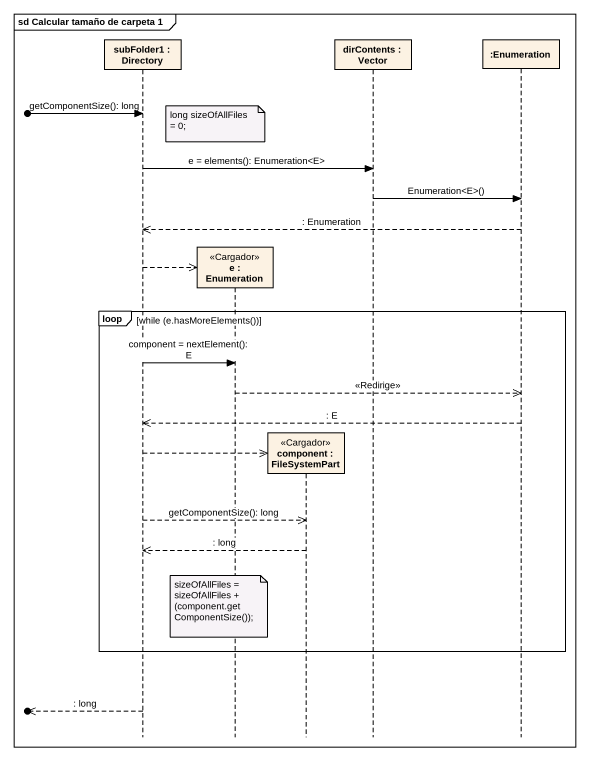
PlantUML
@startuml
mainframe sd Calcular tamaño de carpeta 1
hide footbox
participant "subFolder1 : Directory" as subFolder1
participant "e : Enumeration" as e <<Cargador>>
participant "component : FileSystemPart" as component_ <<Cargador>>
participant "dirContents : Vector" as dirContents
participant ":Enumeration" as Enumeration

[o-> subFolder1 : getComponentSize(): long
note over e : long sizeOfAllFiles = 0;
subFolder1 -> dirContents : e = elements(): Enumeration<E>
dirContents -> Enumeration : Enumeration<E>()
Enumeration -->> subFolder1 : : Enumeration
subFolder1 -->> e **
loop while (e.hasMoreElements())
  subFolder1 -> e : component = nextElement(): E
  e -->> Enumeration : <<Redirige>>
  Enumeration -->> subFolder1 : : E
  subFolder1 -->> component_ **
  subFolder1 -->> component_ : getComponentSize(): long
  component_ -->> subFolder1 : : long
  note over e : sizeOfAllFiles = sizeOfAllFiles + (component.getComponentSize());
end
[o<<-- subFolder1 : : long
@enduml
